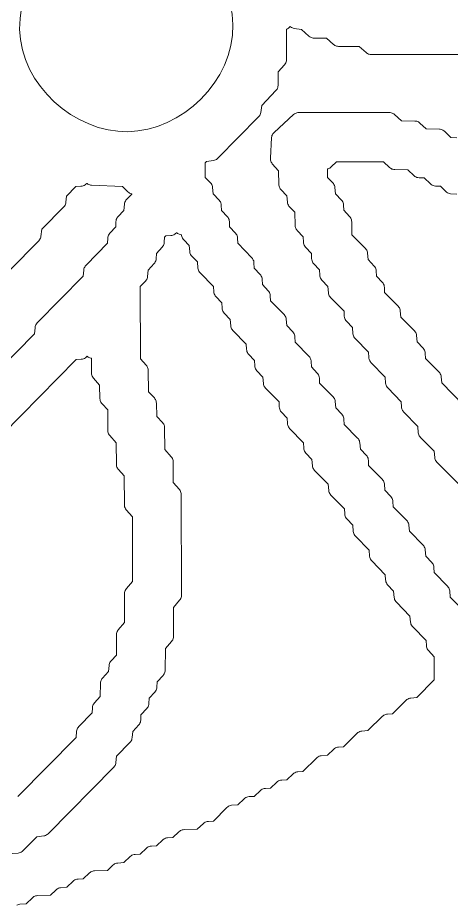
# Model space of a CAD drawing. Header units: inches. Extents: x 36 to 80.1, y 17.3 to 55.9.
# Drawn here: x 55.652 to 57.064, y 36.97 to 39.862 of the extents above; entities that cross this region are included whole.
import ezdxf

# ---------------------------------------------------------------- set-up
doc = ezdxf.new("R2010")
doc.units = ezdxf.units.IN
doc.layers.add('02_APPROVED_PDF_OUTLINES', color=7, linetype='Continuous', lineweight=15)

msp = doc.modelspace()

# ---------------------------------------------------------------- linework, layer by layer
at = {"layer": '02_APPROVED_PDF_OUTLINES'}
for points in [[(57.105, 37.9288), (57.0606, 37.974), (57.0588, 37.994), (57.0583, 37.9974), (57.0573, 38.0007), (57.0558, 38.0038), (57.054, 38.0067), (57.0517, 38.0093), (57.0078, 38.054), (57.007, 38.0708), (57.0066, 38.0743), (57.0057, 38.0777), (57.0043, 38.081), (57.0025, 38.084), (57.0003, 38.0867), (56.9807, 38.1077), (56.9789, 38.1281), (56.9784, 38.1315), (56.9774, 38.1348), (56.9759, 38.1379), (56.9741, 38.1408), (56.9718, 38.1434), (56.9274, 38.1886), (56.9257, 38.2086), (56.9251, 38.212), (56.9241, 38.2153), (56.9227, 38.2184), (56.9208, 38.2213), (56.9186, 38.2239), (56.8746, 38.2686), (56.8739, 38.2854), (56.8735, 38.2889), (56.8726, 38.2923), (56.8712, 38.2956), (56.8694, 38.2986), (56.8672, 38.3014), (56.8476, 38.3223), (56.8458, 38.3427), (56.8452, 38.3461), (56.8442, 38.3494), (56.8428, 38.3525), (56.8409, 38.3554), (56.8387, 38.3581), (56.7947, 38.4028), (56.794, 38.4195), (56.7936, 38.4231), (56.7927, 38.4265), (56.7913, 38.4297), (56.7895, 38.4328), (56.7873, 38.4355), (56.7677, 38.4565), (56.7659, 38.4769), (56.7654, 38.4803), (56.7644, 38.4836), (56.7629, 38.4867), (56.7611, 38.4896), (56.7588, 38.4922), (56.7148, 38.5369), (56.7141, 38.5537), (56.7137, 38.5572), (56.7128, 38.5606), (56.7114, 38.5639), (56.7096, 38.5669), (56.7074, 38.5696), (56.6878, 38.5906), (56.686, 38.611), (56.6855, 38.6144), (56.6845, 38.6177), (56.683, 38.6208), (56.6812, 38.6237), (56.6789, 38.6263), (56.635, 38.671), (56.6342, 38.6878), (56.6338, 38.6913), (56.6329, 38.6948), (56.6315, 38.698), (56.6297, 38.701), (56.6275, 38.7038), (56.6083, 38.7243), (56.6076, 38.7415), (56.6072, 38.7445), (56.6066, 38.7474), (56.6056, 38.7502), (56.6042, 38.7529), (56.6026, 38.7554), (56.6006, 38.7577), (56.5551, 38.805), (56.5543, 38.822), (56.5539, 38.8255), (56.553, 38.8289), (56.5517, 38.8321), (56.5498, 38.8352), (56.5476, 38.8379), (56.528, 38.8589), (56.5262, 38.8793), (56.5257, 38.8827), (56.5247, 38.886), (56.5233, 38.8891), (56.5214, 38.892), (56.5191, 38.8946), (56.4752, 38.9393), (56.4744, 38.9561), (56.474, 38.9596), (56.4731, 38.963), (56.4718, 38.9663), (56.47, 38.9693), (56.4677, 38.9721), (56.4485, 38.9926), (56.4478, 39.0098), (56.4474, 39.0133), (56.4465, 39.0167), (56.4451, 39.0199), (56.4433, 39.023), (56.4411, 39.0257), (56.4219, 39.0463), (56.4211, 39.0634), (56.4208, 39.0664), (56.4202, 39.0693), (56.4191, 39.0722), (56.4178, 39.0749), (56.4161, 39.0774), (56.4142, 39.0797), (56.3687, 39.127), (56.3679, 39.1439), (56.3675, 39.1474), (56.3666, 39.1508), (56.3652, 39.1541), (56.3634, 39.1571), (56.3612, 39.1599), (56.342, 39.1804), (56.3413, 39.1976), (56.3408, 39.2011), (56.3399, 39.2045), (56.3386, 39.2077), (56.3368, 39.2108), (56.3345, 39.2135), (56.3154, 39.2341), (56.3146, 39.2512), (56.3142, 39.2547), (56.3133, 39.2582), (56.3119, 39.2614), (56.3101, 39.2644), (56.3079, 39.2672), (56.2883, 39.2882), (56.2865, 39.3085), (56.286, 39.3119), (56.285, 39.3152), (56.2836, 39.3183), (56.2817, 39.3212), (56.2795, 39.3238), (56.2625, 39.3413), (56.2624, 39.389), (56.267, 39.3937), (56.2897, 39.397), (56.2928, 39.3977), (56.2959, 39.3987), (56.2988, 39.4002), (56.3015, 39.402), (56.3039, 39.4042), (56.4364, 39.5385), (56.4385, 39.5409), (56.4402, 39.5436), (56.4416, 39.5465), (56.4427, 39.5495), (56.4433, 39.5526), (56.4465, 39.5758), (56.4928, 39.6242), (56.4948, 39.6265), (56.4964, 39.6291), (56.4978, 39.6319), (56.4988, 39.6349), (56.4994, 39.6379), (56.4997, 39.641), (56.5005, 39.6851), (56.5208, 39.7084), (56.5229, 39.7112), (56.5246, 39.7144), (56.5259, 39.7177), (56.5267, 39.7212), (56.5269, 39.7248), (56.527, 39.8243), (56.5276, 39.8245), (56.5308, 39.8259), (56.5337, 39.8276), (56.5363, 39.8298), (56.5394, 39.8327), (56.5406, 39.8316), (56.5433, 39.8298), (56.5462, 39.8284), (56.5492, 39.8273), (56.5524, 39.8266), (56.5759, 39.8233), (56.6002, 39.8017), (56.6026, 39.7999), (56.6051, 39.7983), (56.6079, 39.7971), (56.6107, 39.7962), (56.6137, 39.7956), (56.6167, 39.7954), (56.657, 39.7952), (56.6799, 39.7749), (56.6822, 39.7731), (56.6848, 39.7715), (56.6876, 39.7703), (56.6904, 39.7694), (56.6934, 39.7688), (56.6964, 39.7686), (56.7633, 39.7684), (56.7861, 39.7482), (56.7885, 39.7463), (56.7911, 39.7448), (56.7938, 39.7435), (56.7967, 39.7426), (56.7997, 39.7421), (56.8027, 39.7419), (57.1342, 39.7418)], [(57.0823, 39.4702), (57.0623, 39.472), (57.0416, 39.4917), (57.0392, 39.4936), (57.0366, 39.4953), (57.0339, 39.4966), (57.031, 39.4976), (57.028, 39.4983), (57.0249, 39.4985), (56.9819, 39.4994), (56.9619, 39.5184), (56.9595, 39.5204), (56.9569, 39.5221), (56.9542, 39.5234), (56.9513, 39.5244), (56.9483, 39.525), (56.9452, 39.5253), (56.9018, 39.5262), (56.8788, 39.5466), (56.8764, 39.5485), (56.8738, 39.5501), (56.871, 39.5513), (56.8682, 39.5522), (56.8652, 39.5528), (56.8622, 39.5529), (56.5672, 39.553), (56.5642, 39.5528), (56.5611, 39.5523), (56.5582, 39.5513), (56.5554, 39.55), (56.5528, 39.5484), (56.5504, 39.5465), (56.4867, 39.4883), (56.4845, 39.486), (56.4826, 39.4834), (56.481, 39.4806), (56.4798, 39.4776), (56.479, 39.4745), (56.4786, 39.4713), (56.4747, 39.4041), (56.4747, 39.4009), (56.4751, 39.3977), (56.476, 39.3946), (56.4772, 39.3916), (56.4789, 39.3888), (56.4808, 39.3862), (56.5012, 39.363), (56.5022, 39.3188), (56.5024, 39.3158), (56.5031, 39.3128), (56.504, 39.31), (56.5054, 39.3072), (56.507, 39.3047), (56.5089, 39.3023), (56.5285, 39.2813), (56.5303, 39.261), (56.5308, 39.2576), (56.5318, 39.2543), (56.5333, 39.2512), (56.5351, 39.2483), (56.5373, 39.2457), (56.5545, 39.228), (56.5555, 39.1847), (56.5558, 39.1816), (56.5564, 39.1787), (56.5574, 39.1758), (56.5587, 39.1731), (56.5603, 39.1705), (56.5623, 39.1682), (56.5814, 39.1476), (56.5822, 39.1305), (56.5826, 39.127), (56.5835, 39.1235), (56.5849, 39.1203), (56.5867, 39.1173), (56.5889, 39.1145), (56.6081, 39.094), (56.6089, 39.0768), (56.6093, 39.0733), (56.6102, 39.0699), (56.6115, 39.0666), (56.6133, 39.0636), (56.6156, 39.0608), (56.6347, 39.0403), (56.6355, 39.0231), (56.6359, 39.0196), (56.6368, 39.0162), (56.6382, 39.013), (56.64, 39.0099), (56.6422, 39.0072), (56.6618, 38.9862), (56.6636, 38.9658), (56.6641, 38.9624), (56.6651, 38.9591), (56.6666, 38.956), (56.6684, 38.9531), (56.6707, 38.9505), (56.7146, 38.9058), (56.7154, 38.889), (56.7158, 38.8855), (56.7167, 38.8821), (56.7181, 38.8788), (56.7199, 38.8758), (56.7221, 38.873), (56.7417, 38.8521), (56.7435, 38.8317), (56.744, 38.8283), (56.745, 38.825), (56.7465, 38.8219), (56.7483, 38.819), (56.7506, 38.8163), (56.7945, 38.7716), (56.7953, 38.7549), (56.7956, 38.7519), (56.7963, 38.7489), (56.7973, 38.7461), (56.7986, 38.7434), (56.8003, 38.7409), (56.8022, 38.7386), (56.8482, 38.6909), (56.85, 38.6707), (56.8505, 38.6673), (56.8515, 38.664), (56.8529, 38.6609), (56.8548, 38.658), (56.857, 38.6554), (56.901, 38.6107), (56.9018, 38.5939), (56.9021, 38.5909), (56.9027, 38.588), (56.9038, 38.5851), (56.9051, 38.5825), (56.9068, 38.58), (56.9087, 38.5777), (56.9547, 38.5299), (56.9564, 38.5098), (56.957, 38.5064), (56.958, 38.5031), (56.9594, 38.4999), (56.9613, 38.497), (56.9635, 38.4944), (57.0079, 38.4493), (57.0097, 38.4293), (57.0102, 38.4259), (57.0112, 38.4226), (57.0127, 38.4194), (57.0145, 38.4165), (57.0168, 38.4139), (57.0883, 38.3415)], [(57.1037, 38.5998), (57.0327, 38.6718), (57.0309, 38.6918), (57.0304, 38.6952), (57.0294, 38.6985), (57.028, 38.7016), (57.0261, 38.7045), (57.0238, 38.7071), (56.9799, 38.7518), (56.9791, 38.7686), (56.9787, 38.7721), (56.9778, 38.7755), (56.9765, 38.7788), (56.9747, 38.7818), (56.9724, 38.7846), (56.9528, 38.8055), (56.951, 38.8259), (56.9505, 38.8293), (56.9495, 38.8326), (56.9481, 38.8357), (56.9462, 38.8386), (56.944, 38.8413), (56.8996, 38.8864), (56.8978, 38.9064), (56.8973, 38.9098), (56.8963, 38.9131), (56.8948, 38.9162), (56.893, 38.9191), (56.8907, 38.9217), (56.8467, 38.9664), (56.846, 38.9832), (56.8456, 38.9867), (56.8447, 38.9902), (56.8433, 38.9934), (56.8415, 38.9964), (56.8393, 38.9992), (56.8201, 39.0197), (56.8194, 39.0369), (56.8189, 39.0404), (56.8181, 39.0438), (56.8167, 39.0471), (56.8149, 39.0501), (56.8127, 39.0528), (56.7931, 39.0738), (56.7913, 39.0942), (56.7907, 39.0976), (56.7897, 39.1009), (56.7883, 39.104), (56.7864, 39.1069), (56.7842, 39.1095), (56.7404, 39.154), (56.7394, 39.1973), (56.7392, 39.2004), (56.7386, 39.2033), (56.7376, 39.2062), (56.7363, 39.2089), (56.7346, 39.2115), (56.7327, 39.2138), (56.7135, 39.2344), (56.7128, 39.2515), (56.7124, 39.255), (56.7115, 39.2585), (56.7101, 39.2617), (56.7083, 39.2647), (56.7061, 39.2675), (56.6865, 39.2885), (56.6847, 39.3088), (56.6841, 39.3122), (56.6832, 39.3155), (56.6817, 39.3186), (56.6799, 39.3215), (56.6777, 39.3241), (56.6607, 39.3416), (56.6606, 39.3689), (56.6619, 39.3691), (56.665, 39.3702), (56.6679, 39.3716), (56.6707, 39.3734), (56.6731, 39.3756), (56.6902, 39.3926), (56.8432, 39.3927), (56.863, 39.3739), (56.8654, 39.3719), (56.8679, 39.3703), (56.8707, 39.3689), (56.8736, 39.3679), (56.8766, 39.3673), (56.8797, 39.3671), (56.9226, 39.3661), (56.9427, 39.3471), (56.9455, 39.3449), (56.9485, 39.343), (56.9518, 39.3416), (56.9553, 39.3407), (56.9588, 39.3403), (56.9755, 39.3396), (56.9958, 39.3203), (56.9986, 39.3181), (57.0017, 39.3162), (57.0049, 39.3148), (57.0084, 39.3139), (57.0119, 39.3135), (57.0284, 39.3128), (57.046, 39.2953), (57.0486, 39.2931), (57.0515, 39.2912), (57.0546, 39.2897), (57.0579, 39.2887), (57.0614, 39.2882), (57.0814, 39.2864)], [(55.6246, 39.0382), (55.7204, 39.1353), (55.7225, 39.1378), (55.7243, 39.1404), (55.7257, 39.1433), (55.7268, 39.1464), (55.7274, 39.1495), (55.7305, 39.1725), (55.8017, 39.2451), (55.804, 39.2477), (55.8058, 39.2506), (55.8073, 39.2538), (55.8083, 39.2571), (55.8088, 39.2605), (55.8105, 39.2804), (55.8415, 39.3119), (55.8578, 39.3126), (55.8613, 39.313), (55.8647, 39.3139), (55.8679, 39.3153), (55.871, 39.3171), (55.8737, 39.3193), (55.8768, 39.3222), (55.8779, 39.3212), (55.8804, 39.3195), (55.8832, 39.318), (55.8862, 39.317), (55.8892, 39.3163), (55.8923, 39.3159), (55.9932, 39.312), (56.0107, 39.2945), (56.0132, 39.2924), (56.0159, 39.2906), (56.0189, 39.2892), (56.022, 39.2881), (56.0233, 39.2879), (56.0233, 39.2873), (56.0064, 39.2699), (56.0042, 39.2673), (56.0024, 39.2644), (56.0009, 39.2613), (56, 39.258), (55.9994, 39.2546), (55.9977, 39.2342), (55.9782, 39.2132), (55.976, 39.2105), (55.9742, 39.2074), (55.9728, 39.2041), (55.972, 39.2007), (55.9716, 39.1972), (55.9709, 39.1801), (55.9518, 39.1595), (55.9496, 39.1568), (55.9478, 39.1537), (55.9464, 39.1504), (55.9455, 39.147), (55.9451, 39.1435), (55.9444, 39.1268), (55.8742, 39.0552), (55.8719, 39.0525), (55.8701, 39.0496), (55.8686, 39.0465), (55.8676, 39.0432), (55.8671, 39.0398), (55.8654, 39.0198), (55.7153, 38.8672), (55.7131, 38.8646), (55.7112, 38.8616), (55.7097, 38.8585), (55.7087, 38.8552), (55.7082, 38.8518), (55.7065, 38.8318), (55.4096, 38.5308)], [(55.6333, 37.1381), (55.6533, 37.1399), (55.6567, 37.1405), (55.6601, 37.1415), (55.6632, 37.143), (55.6661, 37.1449), (55.6688, 37.1472), (55.7137, 37.1924), (55.7364, 37.1957), (55.7396, 37.1964), (55.7427, 37.1974), (55.7456, 37.1989), (55.7482, 37.2007), (55.7507, 37.2029), (55.9644, 37.4201), (55.9667, 37.4227), (55.9686, 37.4256), (55.97, 37.4287), (55.971, 37.4321), (55.9715, 37.4355), (55.9732, 37.4555), (56.0174, 37.5007), (56.0197, 37.5033), (56.0215, 37.5062), (56.023, 37.5093), (56.0239, 37.5126), (56.0245, 37.5161), (56.0262, 37.5364), (56.0457, 37.5574), (56.0479, 37.5602), (56.0497, 37.5632), (56.0511, 37.5665), (56.052, 37.5699), (56.0523, 37.5734), (56.0531, 37.5906), (56.0721, 37.6111), (56.0744, 37.6139), (56.0762, 37.6169), (56.0775, 37.6202), (56.0784, 37.6236), (56.0788, 37.6271), (56.0795, 37.6443), (56.0986, 37.6648), (56.1008, 37.6676), (56.1026, 37.6706), (56.104, 37.6739), (56.1048, 37.6773), (56.1052, 37.6808), (56.1059, 37.698), (56.125, 37.7185), (56.127, 37.7209), (56.1286, 37.7235), (56.1299, 37.7263), (56.1309, 37.7292), (56.1315, 37.7322), (56.1317, 37.7352), (56.1326, 37.8061), (56.1527, 37.8293), (56.1549, 37.8322), (56.1566, 37.8353), (56.1579, 37.8386), (56.1586, 37.8421), (56.1589, 37.8457), (56.159, 37.9405), (56.179, 37.9635), (56.1812, 37.9664), (56.1829, 37.9695), (56.1842, 37.9729), (56.1849, 37.9764), (56.1852, 37.98), (56.1845, 38.3079), (56.1843, 38.3114), (56.1835, 38.3149), (56.1822, 38.3183), (56.1805, 38.3214), (56.1784, 38.3243), (56.1582, 38.3474), (56.1578, 38.4153), (56.1575, 38.4189), (56.1567, 38.4223), (56.1555, 38.4257), (56.1538, 38.4288), (56.1516, 38.4316), (56.1313, 38.4548), (56.1302, 38.5257), (56.13, 38.5287), (56.1294, 38.5317), (56.1284, 38.5347), (56.1271, 38.5374), (56.1254, 38.54), (56.1235, 38.5424), (56.1045, 38.5627), (56.1035, 38.6064), (56.1032, 38.6094), (56.1026, 38.6124), (56.1017, 38.6152), (56.1003, 38.618), (56.0987, 38.6205), (56.0968, 38.6229), (56.0779, 38.6431), (56.0767, 38.7135), (56.0765, 38.7166), (56.0759, 38.7196), (56.0749, 38.7225), (56.0736, 38.7253), (56.072, 38.7278), (56.07, 38.7302), (56.0513, 38.7503), (56.0508, 38.9864), (56.0677, 39.0038), (56.0699, 39.0064), (56.0718, 39.0093), (56.0732, 39.0125), (56.0742, 39.0157), (56.0747, 39.0191), (56.0764, 39.0395), (56.0959, 39.0605), (56.0981, 39.0633), (56.0999, 39.0663), (56.1013, 39.0696), (56.1022, 39.073), (56.1026, 39.0765), (56.1033, 39.0937), (56.1224, 39.1142), (56.1246, 39.117), (56.1264, 39.12), (56.1277, 39.1233), (56.1286, 39.1267), (56.129, 39.1302), (56.1297, 39.1469), (56.1338, 39.1511), (56.1501, 39.1518), (56.1536, 39.1522), (56.157, 39.1531), (56.1602, 39.1545), (56.1633, 39.1563), (56.166, 39.1585), (56.1691, 39.1614), (56.17, 39.1605), (56.1725, 39.1588), (56.1751, 39.1574), (56.1778, 39.1563), (56.1807, 39.1556), (56.1852, 39.1547), (56.1855, 39.1524), (56.1861, 39.1492), (56.1872, 39.1462), (56.1886, 39.1432), (56.1903, 39.1405), (56.1924, 39.1381), (56.2103, 39.1198), (56.2121, 39.0997), (56.2126, 39.0963), (56.2136, 39.093), (56.215, 39.0899), (56.2169, 39.087), (56.2191, 39.0844), (56.237, 39.0661), (56.2387, 39.046), (56.2393, 39.0426), (56.2403, 39.0393), (56.2417, 39.0362), (56.2436, 39.0333), (56.2458, 39.0307), (56.2898, 38.986), (56.2905, 38.9692), (56.2909, 38.9657), (56.2918, 38.9623), (56.2932, 38.959), (56.295, 38.956), (56.2972, 38.9532), (56.3164, 38.9327), (56.3172, 38.9155), (56.3176, 38.912), (56.3185, 38.9086), (56.3198, 38.9054), (56.3217, 38.9023), (56.3239, 38.8996), (56.3435, 38.8786), (56.3453, 38.8582), (56.3458, 38.8548), (56.3468, 38.8515), (56.3482, 38.8484), (56.3501, 38.8455), (56.3523, 38.8429), (56.3963, 38.7982), (56.3971, 38.7814), (56.3975, 38.7779), (56.3984, 38.7745), (56.3997, 38.7712), (56.4015, 38.7682), (56.4038, 38.7654), (56.4229, 38.7449), (56.4237, 38.7277), (56.4241, 38.7242), (56.425, 38.7208), (56.4264, 38.7176), (56.4282, 38.7145), (56.4304, 38.7118), (56.45, 38.6908), (56.4518, 38.6704), (56.4523, 38.667), (56.4533, 38.6637), (56.4548, 38.6606), (56.4566, 38.6577), (56.4589, 38.6551), (56.5028, 38.6104), (56.5036, 38.5936), (56.504, 38.5901), (56.5049, 38.5867), (56.5063, 38.5834), (56.5081, 38.5804), (56.5103, 38.5776), (56.5295, 38.5571), (56.5302, 38.5399), (56.5306, 38.5369), (56.5312, 38.534), (56.5322, 38.5312), (56.5336, 38.5285), (56.5353, 38.526), (56.5372, 38.5237), (56.5827, 38.4764), (56.5835, 38.4595), (56.5839, 38.4559), (56.5848, 38.4525), (56.5861, 38.4493), (56.588, 38.4463), (56.5902, 38.4435), (56.6098, 38.4225), (56.6116, 38.4021), (56.6121, 38.3987), (56.6131, 38.3954), (56.6146, 38.3923), (56.6164, 38.3894), (56.6187, 38.3868), (56.6631, 38.3417), (56.6648, 38.3217), (56.6653, 38.3183), (56.6663, 38.315), (56.6678, 38.3118), (56.6697, 38.3089), (56.6719, 38.3063), (56.7159, 38.2616), (56.7166, 38.2448), (56.717, 38.2413), (56.7179, 38.2379), (56.7193, 38.2347), (56.7211, 38.2316), (56.7233, 38.2289), (56.7429, 38.2079), (56.7447, 38.1875), (56.7452, 38.1841), (56.7462, 38.1808), (56.7477, 38.1777), (56.7495, 38.1748), (56.7518, 38.1722), (56.7962, 38.1271), (56.7979, 38.107), (56.7985, 38.1036), (56.7995, 38.1003), (56.8009, 38.0972), (56.8028, 38.0943), (56.805, 38.0917), (56.849, 38.047), (56.8497, 38.0302), (56.8501, 38.0267), (56.851, 38.0233), (56.8524, 38.02), (56.8542, 38.017), (56.8564, 38.0143), (56.876, 37.9933), (56.8778, 37.9729), (56.8784, 37.9695), (56.8794, 37.9662), (56.8808, 37.9631), (56.8827, 37.9602), (56.8849, 37.9576), (56.9293, 37.9124), (56.9311, 37.8924), (56.9316, 37.889), (56.9326, 37.8857), (56.9341, 37.8826), (56.9359, 37.8797), (56.9382, 37.8771), (56.9821, 37.8324), (56.9829, 37.8156), (56.9833, 37.8121), (56.9842, 37.8087), (56.9855, 37.8054), (56.9874, 37.8024), (56.9896, 37.7996), (57.0083, 37.7795), (57.0085, 37.7046), (56.9514, 37.6467), (56.9318, 37.645), (56.9284, 37.6444), (56.9251, 37.6434), (56.9219, 37.6419), (56.919, 37.64), (56.9164, 37.6377), (56.8724, 37.5935), (56.856, 37.5927), (56.853, 37.5924), (56.85, 37.5917), (56.8472, 37.5907), (56.8445, 37.5893), (56.8419, 37.5876), (56.8396, 37.5856), (56.7925, 37.5393), (56.7728, 37.5375), (56.7693, 37.5369), (56.766, 37.5359), (56.7628, 37.5344), (56.7599, 37.5325), (56.7573, 37.5302), (56.7133, 37.486), (56.697, 37.4852), (56.6934, 37.4848), (56.69, 37.4839), (56.6867, 37.4825), (56.6836, 37.4806), (56.6809, 37.4784), (56.6602, 37.4587), (56.6402, 37.4569), (56.6368, 37.4563), (56.6334, 37.4553), (56.6303, 37.4538), (56.6274, 37.4519), (56.6247, 37.4496), (56.5807, 37.4054), (56.5644, 37.4046), (56.5609, 37.4042), (56.5574, 37.4033), (56.5541, 37.4019), (56.551, 37.4), (56.5483, 37.3977), (56.5281, 37.3785), (56.5114, 37.3777), (56.5078, 37.3773), (56.5044, 37.3764), (56.5011, 37.375), (56.498, 37.3731), (56.4953, 37.3709), (56.475, 37.3516), (56.4583, 37.3509), (56.4548, 37.3504), (56.4513, 37.3495), (56.448, 37.3481), (56.445, 37.3463), (56.4422, 37.344), (56.422, 37.3247), (56.4053, 37.324), (56.4017, 37.3236), (56.3983, 37.3226), (56.395, 37.3212), (56.3919, 37.3194), (56.3892, 37.3171), (56.3685, 37.2974), (56.3485, 37.2956), (56.3451, 37.2951), (56.3418, 37.294), (56.3386, 37.2926), (56.3357, 37.2906), (56.333, 37.2883), (56.2891, 37.2441), (56.2727, 37.2434), (56.2692, 37.2429), (56.2657, 37.242), (56.2624, 37.2406), (56.2594, 37.2388), (56.2566, 37.2365), (56.2366, 37.2175), (56.1937, 37.2165), (56.1906, 37.2162), (56.1876, 37.2156), (56.1847, 37.2146), (56.182, 37.2132), (56.1794, 37.2116), (56.177, 37.2096), (56.1568, 37.1903), (56.1401, 37.1896), (56.1366, 37.1892), (56.1331, 37.1882), (56.1298, 37.1868), (56.1267, 37.185), (56.124, 37.1827), (56.1038, 37.1635), (56.0871, 37.1627), (56.0835, 37.1623), (56.0801, 37.1614), (56.0768, 37.16), (56.0737, 37.1581), (56.071, 37.1558), (56.0507, 37.1366), (56.034, 37.1358), (56.0305, 37.1354), (56.027, 37.1345), (56.0237, 37.1331), (56.0207, 37.1312), (56.0179, 37.129), (55.9972, 37.1093), (55.9773, 37.1075), (55.9738, 37.1069), (55.9705, 37.1059), (55.9674, 37.1044), (55.9645, 37.1025), (55.9619, 37.1003), (55.9446, 37.083), (55.902, 37.0821), (55.8989, 37.0818), (55.8959, 37.0812), (55.893, 37.0802), (55.8902, 37.0788), (55.8876, 37.0772), (55.8853, 37.0752), (55.8651, 37.0559), (55.8484, 37.0552), (55.8448, 37.0547), (55.8414, 37.0538), (55.8381, 37.0524), (55.835, 37.0506), (55.8323, 37.0483), (55.8116, 37.0286), (55.7916, 37.0268), (55.7882, 37.0263), (55.7849, 37.0252), (55.7817, 37.0238), (55.7788, 37.0219), (55.7762, 37.0196), (55.7589, 37.0024), (55.7163, 37.0014), (55.7132, 37.0011), (55.7102, 37.0005), (55.7073, 36.9995), (55.7046, 36.9982), (55.702, 36.9965), (55.6996, 36.9945), (55.679, 36.9748), (55.659, 36.973), (55.6556, 36.9725), (55.6523, 36.9715), (55.6491, 36.97)], [(55.483, 38.3836), (55.8426, 38.7482), (55.8588, 38.749), (55.8624, 38.7494), (55.8658, 38.7503), (55.869, 38.7517), (55.872, 38.7535), (55.8748, 38.7557), (55.8779, 38.7586), (55.8788, 38.7577), (55.8812, 38.756), (55.8839, 38.7546), (55.8866, 38.7535), (55.8895, 38.7528), (55.8917, 38.7523), (55.892, 38.7043), (55.8923, 38.7007), (55.8931, 38.6972), (55.8943, 38.6939), (55.896, 38.6908), (55.8982, 38.6879), (55.9185, 38.6647), (55.9195, 38.6205), (55.9198, 38.6175), (55.9204, 38.6145), (55.9214, 38.6117), (55.9227, 38.6089), (55.9243, 38.6064), (55.9263, 38.6041), (55.9451, 38.5839), (55.9454, 38.5164), (55.9457, 38.5129), (55.9465, 38.5094), (55.9478, 38.5061), (55.9495, 38.5029), (55.9516, 38.5001), (55.9719, 38.4769), (55.973, 38.406), (55.9733, 38.403), (55.9739, 38.4), (55.9749, 38.3971), (55.9762, 38.3943), (55.9778, 38.3917), (55.9798, 38.3894), (55.9986, 38.3692), (55.999, 38.2749), (55.9993, 38.2714), (56, 38.2679), (56.0013, 38.2645), (56.003, 38.2614), (56.0052, 38.2586), (56.0253, 38.2356), (56.0257, 38.0251), (56.0057, 38.002), (56.0035, 37.9992), (56.0018, 37.996), (56.0006, 37.9927), (55.9998, 37.9892), (55.9995, 37.9856), (55.9995, 37.8909), (55.9794, 37.8678), (55.9773, 37.865), (55.9755, 37.8618), (55.9743, 37.8585), (55.9735, 37.855), (55.9733, 37.8514), (55.9731, 37.7843), (55.9562, 37.7668), (55.954, 37.7642), (55.9521, 37.7613), (55.9507, 37.7582), (55.9497, 37.7549), (55.9492, 37.7515), (55.9475, 37.7311), (55.928, 37.7101), (55.9261, 37.7078), (55.9244, 37.7052), (55.9231, 37.7025), (55.9222, 37.6996), (55.9216, 37.6966), (55.9213, 37.6936), (55.9205, 37.6499), (55.9016, 37.6296), (55.8994, 37.6268), (55.8976, 37.6238), (55.8962, 37.6205), (55.8953, 37.6171), (55.8949, 37.6136), (55.8943, 37.5968), (55.8505, 37.5521), (55.8482, 37.5495), (55.8464, 37.5465), (55.845, 37.5434), (55.844, 37.5401), (55.8434, 37.5367), (55.8418, 37.5168), (55.6518, 37.3241)]]:
    msp.add_lwpolyline(points, dxfattribs=at)
msp.add_open_spline([(55.9985, 40.2262), (56.1719, 40.2289), (56.3492, 40.0223), (56.3526, 39.8387), (56.3561, 39.6545), (56.1847, 39.4933), (56.0107, 39.4905), (55.8376, 39.4876), (55.6619, 39.6414), (55.658, 39.8246), (55.654, 40.0091), (55.8242, 40.2234), (55.9985, 40.2262)], degree=3, knots=[0, 0, 0, 0, 0.249648, 0.249648, 0.249648, 0.50001, 0.50001, 0.50001, 0.749068, 0.749068, 0.749068, 1, 1, 1, 1], dxfattribs=at)

doc.saveas('drawing.dxf')
